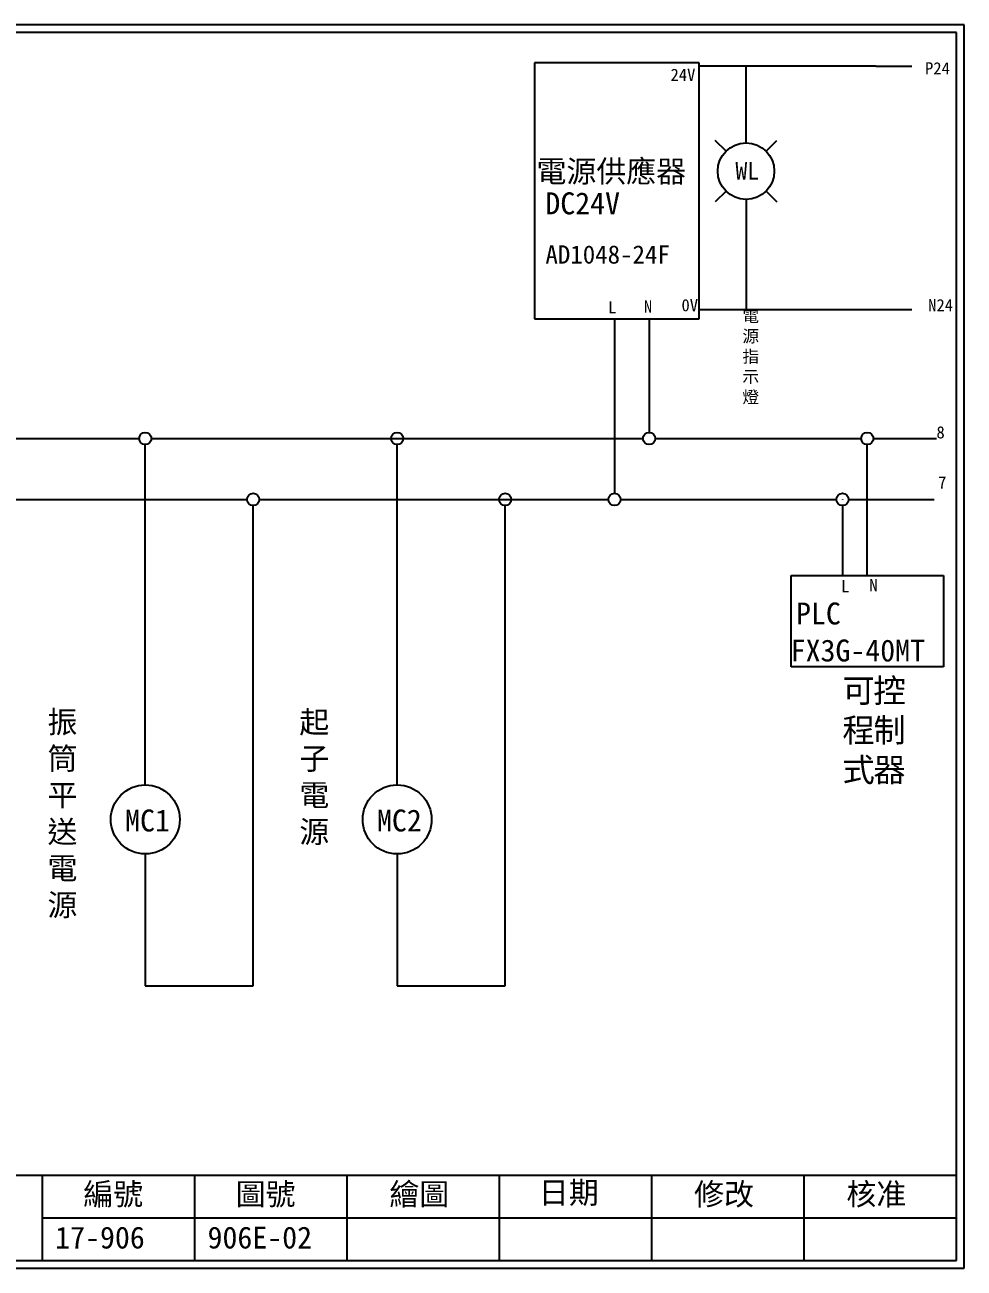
# Model space of a CAD drawing. Extents: x 10 to 297, y 3 to 207.
# Drawn here: x 142.9 to 297, y 3 to 207 of the extents above; entities that cross this region are included whole.
import ezdxf
from ezdxf.enums import TextEntityAlignment as Align

# ---------------------------------------------------------------- set-up
doc = ezdxf.new("R2010")
doc.units = 0
doc.layers.get('0').update_dxf_attribs({"linetype": 'CONTINUOUS'})
doc.layers.add('圖框層', color=7, linetype='CONTINUOUS')
doc.layers.add('標尺寸層', color=3, linetype='CONTINUOUS')
doc.styles.add('CNS', font='romanc.shx', dxfattribs={"bigfont": 'chineset.shx'})
doc.styles.add('STSL', font='kaiu.ttf')

msp = doc.modelspace()

# ---------------------------------------------------------------- linework, layer by layer
for p, q in [((253.52, 200.72), (226.52, 200.72)), ((226.52, 200.72), (226.52, 158.72)), ((253.52, 158.72), (253.52, 200.72)), ((282.49, 200.19), (253.52, 200.19)), ((261.21, 191.51), (261.21, 200.19)), ((261.21, 187.61), (261.21, 191.51)), ((257.93, 186.25), (256.16, 188.02)), ((264.49, 186.25), (266.26, 188.02)), ((257.93, 179.69), (256.16, 177.92)), ((264.49, 179.69), (266.26, 177.92)), ((261.21, 178.33), (261.21, 174.38)), ((261.21, 174.38), (261.21, 160.24)), ((282.49, 160.24), (253.52, 160.24)), ((226.52, 158.72), (249.52, 158.72)), ((239.63, 158.72), (239.63, 130.12)), ((245.3, 158.72), (245.3, 140.12)), ((249.52, 158.72), (253.52, 158.72)), ((246.3, 139.12), (280.11, 139.12)), ((282.11, 139.12), (292.46, 139.12)), ((281.11, 116.64), (281.11, 138.12)), ((240.63, 129.12), (276.03, 129.12)), ((278.03, 129.12), (292.09, 129.12)), ((268.61, 116.64), (293.61, 116.64)), ((268.61, 101.64), (268.61, 116.64)), ((293.61, 116.64), (293.61, 101.64)), ((293.61, 101.64), (268.61, 101.64))]:
    msp.add_line(p, q)
for centre, radius in [((261.21, 182.97), 4.64), ((162.64, 139.12), 1), ((203.97, 139.12), 1), ((245.3, 139.12), 1), ((180.35, 129.12), 1), ((221.68, 129.12), 1), ((239.63, 129.12), 1)]:
    msp.add_circle(centre, radius)
at = {"layer": '圖框層', "color": 7}
for p, q in [((297, 206.97), (10, 206.97)), ((297, 3), (297, 206.97)), ((295.75, 205.72), (11.25, 205.72)), ((295.75, 4.25), (295.75, 205.72)), ((11.25, 18.25), (295.75, 18.25)), ((145.75, 4.25), (145.75, 18.25)), ((170.75, 4.25), (170.75, 18.25)), ((195.75, 4.25), (195.75, 18.25)), ((220.75, 4.25), (220.75, 18.25)), ((245.75, 4.25), (245.75, 18.25)), ((270.75, 4.25), (270.75, 18.25)), ((145.75, 11.25), (295.75, 11.25)), ((11.25, 4.25), (295.75, 4.25)), ((10, 3), (297, 3))]:
    msp.add_line(p, q, dxfattribs=at)
at = {"layer": '標尺寸層', "color": 7}
for p, q in [((282.49, 200.19), (288.43, 200.19)), ((288.43, 160.24), (282.49, 160.24)), ((134.21, 139.12), (161.64, 139.12)), ((163.64, 139.12), (244.3, 139.12)), ((162.64, 82.27), (162.64, 138.12)), ((203.97, 82.27), (203.97, 138.12)), ((134.21, 129.12), (179.35, 129.12)), ((181.35, 129.12), (238.63, 129.12)), ((277.03, 129.15), (277.03, 129.12)), ((180.35, 49.31), (180.35, 128.12)), ((221.68, 49.31), (221.68, 128.12)), ((277.03, 128.12), (277.03, 116.64)), ((162.64, 70.94), (162.64, 49.31)), ((203.97, 70.94), (203.97, 49.31)), ((162.64, 49.31), (180.35, 49.31)), ((203.97, 49.31), (221.68, 49.31))]:
    msp.add_line(p, q, dxfattribs=at)
for centre, radius in [((281.11, 139.12), 1), ((277.03, 129.12), 1), ((162.64, 76.61), 5.66), ((203.97, 76.61), 5.66)]:
    msp.add_circle(centre, radius, dxfattribs=at)

# ---------------------------------------------------------------- texts
at = {"color": 7}
msp.add_text('WL', height=2.856, dxfattribs=at).set_placement((261.41, 183.02), align=Align.MIDDLE_CENTER)
at = {"layer": '圖框層', "color": 4, "style": 'STSL'}
for s, height, p in [('P24', 2, (290.58, 198.84)), ('24V', 2, (248.82, 197.78)), ('電源供應器', 3.6, (226.83, 181.14)), ('DC24V', 3.6, (228.29, 175.89)), ('AD1048-24F', 3, (228.3, 167.8)), ('L', 2, (238.59, 159.63)), ('N', 2, (244.45, 159.78)), ('0V', 2, (250.62, 159.98)), ('N24', 2, (291.1, 159.98)), ('8', 2, (292.46, 139.12)), ('7', 2, (292.73, 130.9)), ('L', 2, (276.8, 113.88)), ('N', 2, (281.44, 114.06)), ('PLC', 3.6, (269.42, 108.6)), ('FX3G-40MT', 3.6, (268.54, 102.53)), ('MC1', 3.6, (159.33, 74.64)), ('MC2', 3.6, (200.66, 74.64)), ('編號', 3.6, (152.47, 13.34)), ('圖號', 3.6, (177.47, 13.34)), ('繪圖', 3.6, (202.69, 13.34)), ('日期', 3.6, (227.22, 13.59)), ('修改', 3.6, (252.69, 13.34)), ('核准', 3.6, (277.69, 13.34)), ('17-906', 3.6, (147.86, 6.22)), ('906E-02', 3.6, (172.86, 6.22))]:
    msp.add_text(s, height=height, dxfattribs=at).set_placement(p)
at = {"layer": '標尺寸層', "color": 7, "attachment_point": 1, "style": 'CNS'}
for s, insert, char_height, width in [('{\\fDFKai-SB|b0|i0|c136|p65;電\\P源指示燈}', (260.62, 160.24), 2, 4.1392), ('{\\fDFKai-SB|b0|i0|c136|p65;控制器}', (282.11, 99.71), 3.9, 5.4243), ('{\\fDFKai-SB|b0|i0|c136|p65;可程式}', (277.02, 99.71), 3.9, 5.4243), ('{\\fDFKai-SB|b0|i0|c136|p65;振筒\\P平送\\P電\\P源}', (146.59, 94.4), 3.6, 4.1392), ('{\\fDFKai-SB|b0|i0|c136|p65;起子\\P電\\P源}', (187.92, 94.4), 3.6, 4.1392)]:
    msp.add_mtext(s, dxfattribs=dict(at, insert=insert, char_height=char_height, width=width))

doc.saveas('drawing.dxf')
